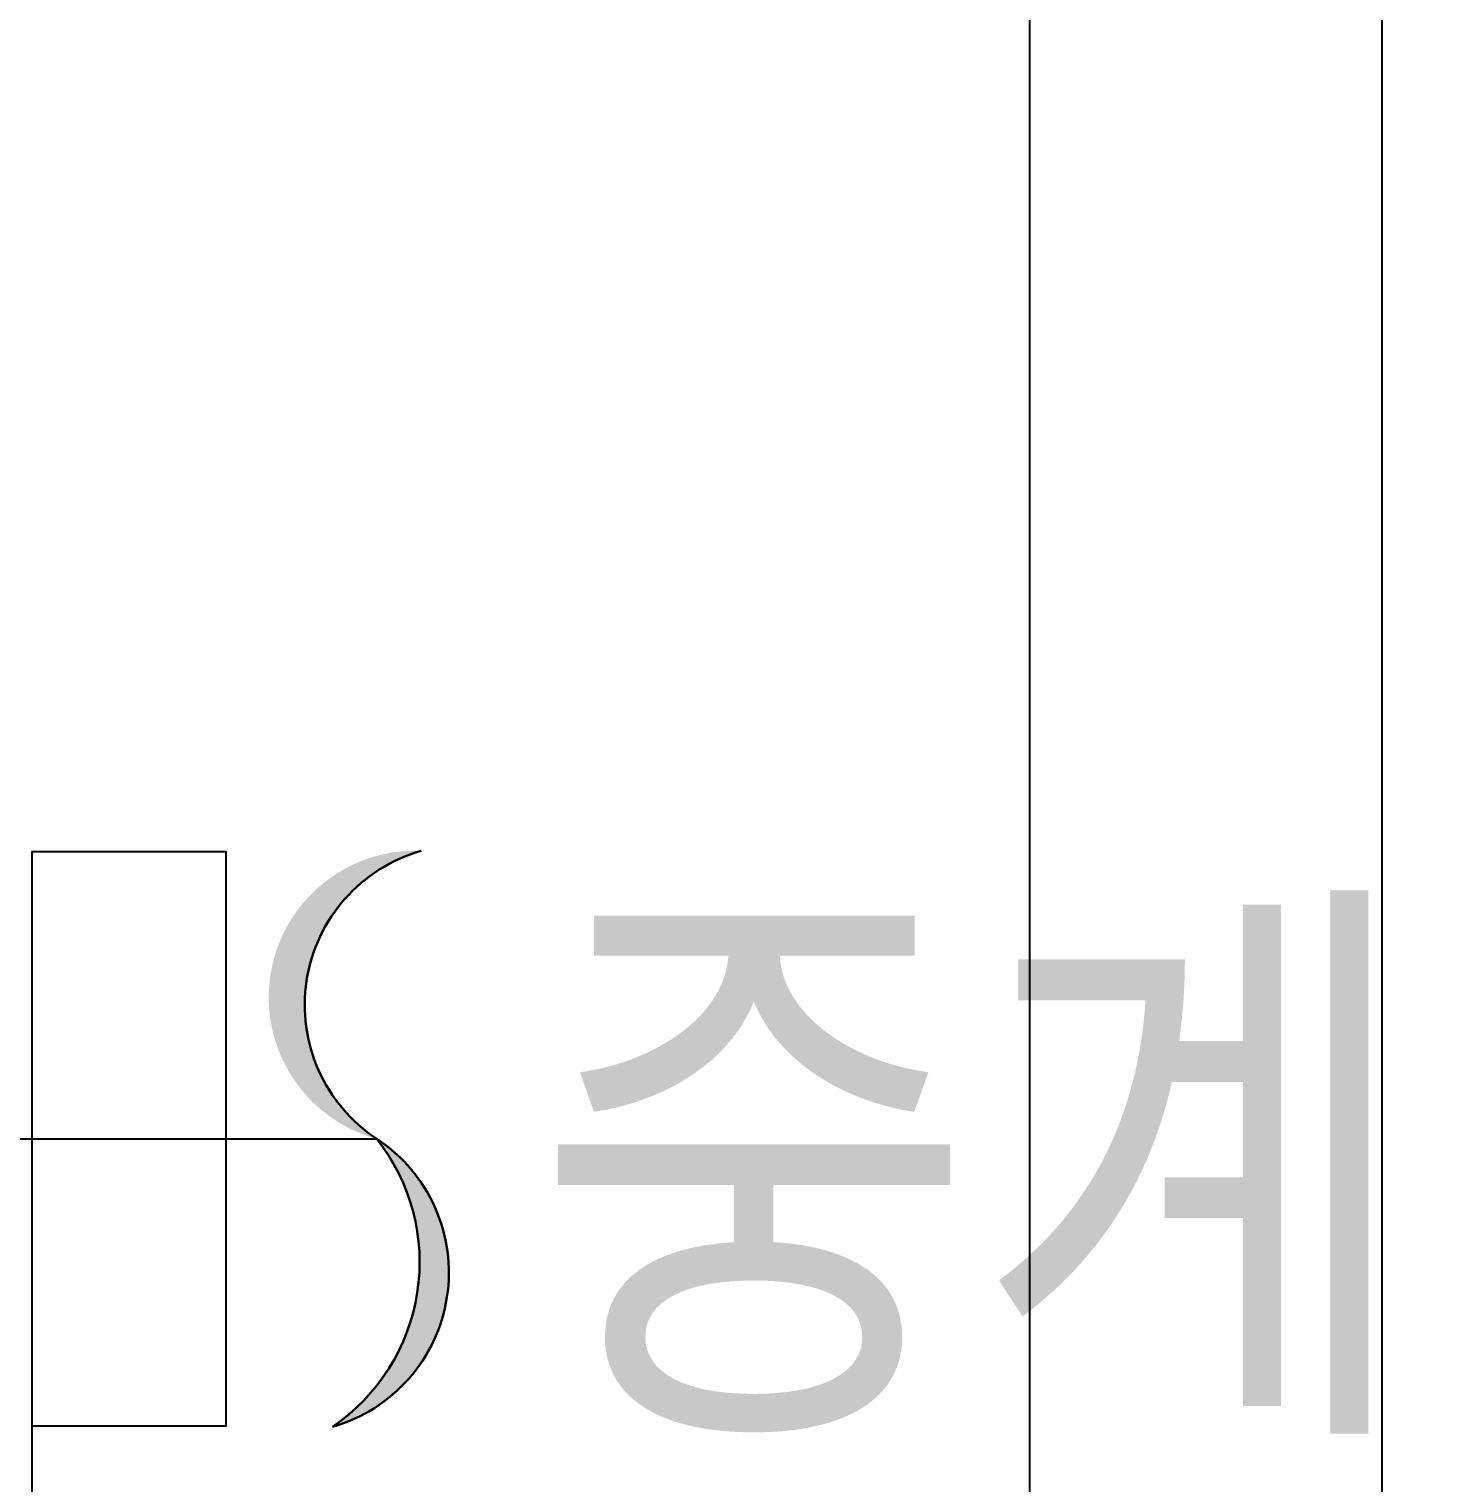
# Model space of a CAD drawing. Header units: millimetres. Extents: x 8533 to 164433, y 5768 to 115327.
# Drawn here: x 57062 to 58016, y 26839 to 27830 of the extents above; entities that cross this region are included whole.
import ezdxf
from ezdxf.enums import TextEntityAlignment as Align

# ---------------------------------------------------------------- set-up
doc = ezdxf.new("R2010")
doc.units = ezdxf.units.MM
doc.header["$LTSCALE"] = 250
doc.linetypes.add('HIDDENX2', pattern=[19.05, 12.7, -6.35])
for name, color, linetype in [('05_G-ENP_치수', 1, 'Continuous'), ('FTEXT', 2, 'Continuous'), ('p', 3, 'Continuous'), ('전실제연_인버터', 3, 'Continuous')]:
    doc.layers.add(name, color=color, linetype=linetype)
doc.layers.add('10_G-ENP_매립관', color=80, linetype='HIDDENX2', lineweight=30)
doc.styles.add('DM', font='')
doc.styles.get('DM').set_extended_font_data('Malgun Gothic')

# ---------------------------------------------------------------- blocks, each defined once
blk = doc.blocks.new('G-ENP 물결')
at = {"layer": '10_G-ENP_매립관', "linetype": 'ByBlock'}
h = blk.add_hatch(color=256, dxfattribs=at)
h.paths.add_polyline_path([(61.5, -398.8, -0.641696), (0, 0, 0.892931)])
h.paths.add_polyline_path([(0, 0, 0.641696), (-61.5, 398.8, -0.435564)])
blk.add_lwpolyline([(-61.5, 398.8, -0.641696), (0, 0, 0.641696), (61.5, -398.8, 0.641696)], format="xyb", dxfattribs=at)
blk.add_arc((-216.2, 170.8), 275.5, 321.6941, 55.8389, dxfattribs=at)

msp = doc.modelspace()

# ---------------------------------------------------------------- linework, layer by layer
at = {"layer": '05_G-ENP_치수', "ltscale": 0.5, "elevation": 0}
msp.add_lwpolyline([(57346.16, 26364.38), (57063.9, 26364.38), (57063.9, 27269.38), (57196.16, 27269.38), (57196.16, 26877.38), (57063.9, 26877.38)], dxfattribs=at)
at = {"layer": 'p', "color": 4, "linetype": 'Continuous'}
msp.add_line((57744.31, 15017.41), (57744.31, 91125.6), dxfattribs=at)
at = {"layer": 'p', "color": 1}
msp.add_line((57984.62, 15017.41), (57984.62, 91125.6), dxfattribs=at)
at = {"layer": '전실제연_인버터'}
msp.add_line((56944.13, 27073.38), (57299.02, 27073.38), dxfattribs=at)

# ---------------------------------------------------------------- block references
at = {"layer": '10_G-ENP_매립관', "linetype": 'ByBlock', "xscale": -0.4923664550667192, "yscale": 0.4923664550667192, "zscale": 0.4923664550667192, "rotation": 180}
msp.add_blockref('G-ENP 물결', (57299.02, 27073.38), dxfattribs=at)

# ---------------------------------------------------------------- texts
at = {"layer": 'FTEXT', "style": 'DM', "width": 0.8}
msp.add_text('중계기 연결.', height=300, dxfattribs=at).set_placement((57406.16, 27054.38), align=Align.MIDDLE_LEFT)

doc.saveas('drawing.dxf')
